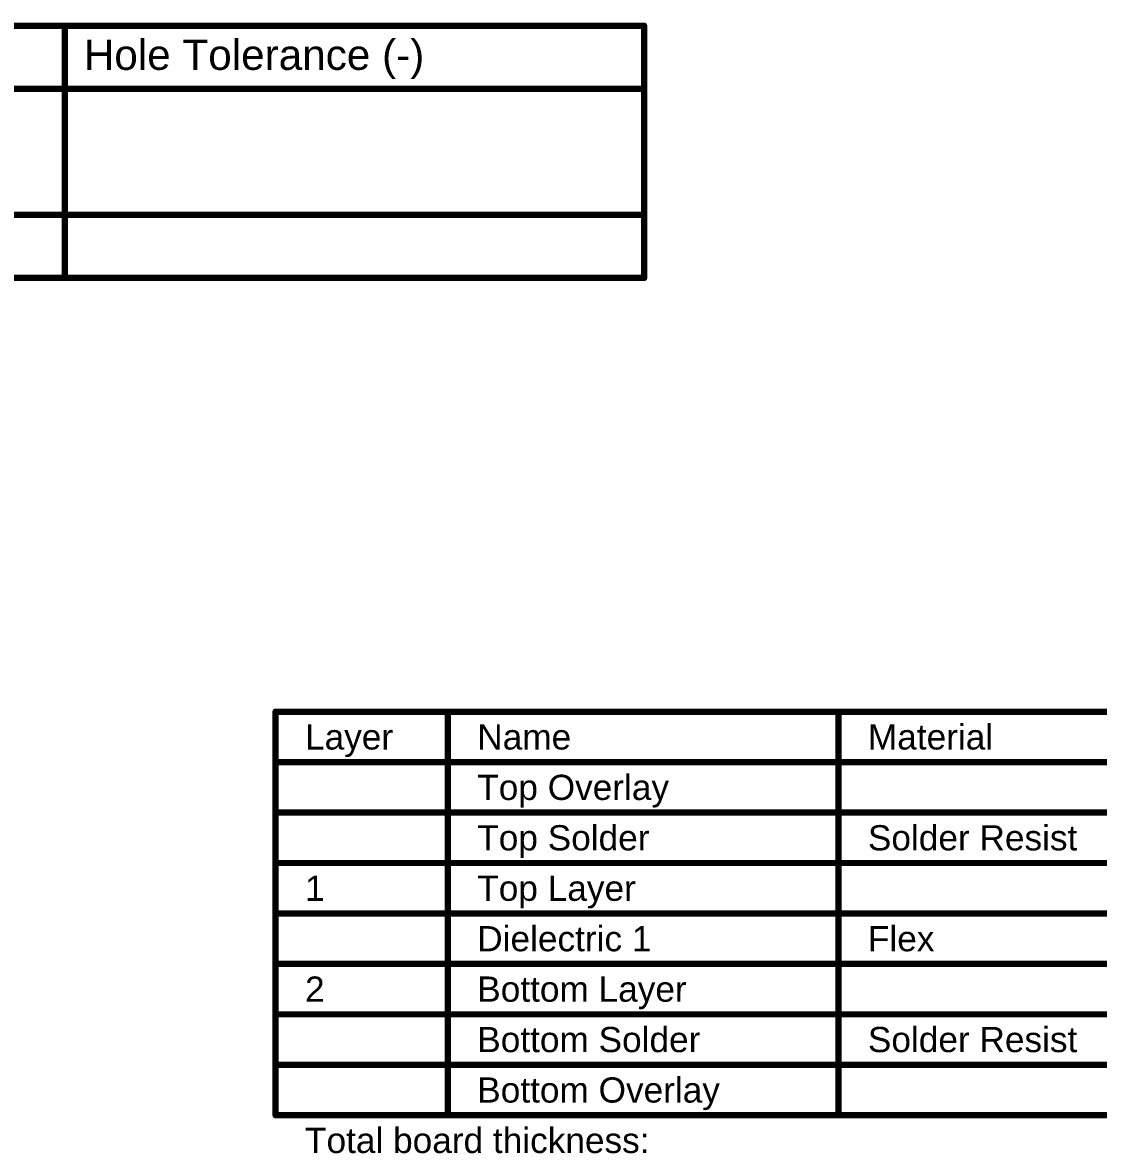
# Model space of a CAD drawing. Header units: inches. Extents: x -17 to 443, y -40 to 218.
# Drawn here: x 231.3 to 296.4, y 150.1 to 218.5 of the extents above; entities that cross this region are included whole.
import ezdxf

# ---------------------------------------------------------------- set-up
doc = ezdxf.new("R2010")
doc.units = ezdxf.units.IN
doc.layers.add('Drill Drawing', color=1, linetype='Continuous')
doc.layers.add('Fabrication', color=76, linetype='Continuous')
doc.styles.add('Arial', font='', dxfattribs={"height": 0.2})
doc.styles.get('Arial').set_extended_font_data('Arial')

msp = doc.modelspace()

# ---------------------------------------------------------------- linework, layer by layer
at = {"layer": 'Drill Drawing'}
for points in [[(-1.124, 218.263, 0.381, 0.381, 0), (268.905, 218.263, 0.381, 0.381, 0)], [(233.888, 203.023, 0.381, 0.381, 0), (233.888, 218.263, 0.381, 0.381, 0)], [(268.905, 203.023, 0.381, 0.381, 0), (268.905, 218.263, 0.381, 0.381, 0)], [(-1.124, 214.453, 0.381, 0.381, 0), (268.905, 214.453, 0.381, 0.381, 0)], [(-1.124, 206.833, 0.381, 0.381, 0), (268.905, 206.833, 0.381, 0.381, 0)], [(-1.124, 203.023, 0.381, 0.381, 0), (268.905, 203.023, 0.381, 0.381, 0)]]:
    msp.add_lwpolyline(points, format="xyseb", dxfattribs=at)
for points in [[(233.793, 218.263, 0.191, 0.191, 1), (233.983, 218.263, 0.191, 0.191, 1)], [(268.809, 218.263, 0.191, 0.191, 1), (269, 218.263, 0.191, 0.191, 1)], [(268.809, 218.263, 0.191, 0.191, 1), (269, 218.263, 0.191, 0.191, 1)], [(268.809, 214.453, 0.191, 0.191, 1), (269, 214.453, 0.191, 0.191, 1)], [(268.809, 206.833, 0.191, 0.191, 1), (269, 206.833, 0.191, 0.191, 1)], [(233.793, 203.023, 0.191, 0.191, 1), (233.983, 203.023, 0.191, 0.191, 1)], [(268.809, 203.023, 0.191, 0.191, 1), (269, 203.023, 0.191, 0.191, 1)], [(268.809, 203.023, 0.191, 0.191, 1), (269, 203.023, 0.191, 0.191, 1)]]:
    msp.add_lwpolyline(points, format="xyseb", close=True, dxfattribs=at)
at = {"layer": 'Fabrication'}
for points in [[(246.628, 176.812, 0.381, 0.381, 0), (360.136, 176.812, 0.381, 0.381, 0)], [(246.628, 152.428, 0.381, 0.381, 0), (246.628, 176.812, 0.381, 0.381, 0)], [(257.039, 152.428, 0.381, 0.381, 0), (257.039, 176.812, 0.381, 0.381, 0)], [(280.655, 152.428, 0.381, 0.381, 0), (280.655, 176.812, 0.381, 0.381, 0)], [(246.628, 173.764, 0.381, 0.381, 0), (360.136, 173.764, 0.381, 0.381, 0)], [(246.628, 170.716, 0.381, 0.381, 0), (257.039, 170.716, 0.381, 0.381, 0)], [(257.039, 170.716, 0.381, 0.381, 0), (280.655, 170.716, 0.381, 0.381, 0)], [(280.655, 170.716, 0.381, 0.381, 0), (302.493, 170.716, 0.381, 0.381, 0)], [(246.628, 167.668, 0.381, 0.381, 0), (257.039, 167.668, 0.381, 0.381, 0)], [(257.039, 167.668, 0.381, 0.381, 0), (280.655, 167.668, 0.381, 0.381, 0)], [(280.655, 167.668, 0.381, 0.381, 0), (302.493, 167.668, 0.381, 0.381, 0)], [(246.628, 164.62, 0.381, 0.381, 0), (257.039, 164.62, 0.381, 0.381, 0)], [(257.039, 164.62, 0.381, 0.381, 0), (280.655, 164.62, 0.381, 0.381, 0)], [(280.655, 164.62, 0.381, 0.381, 0), (302.493, 164.62, 0.381, 0.381, 0)], [(246.628, 161.572, 0.381, 0.381, 0), (257.039, 161.572, 0.381, 0.381, 0)], [(257.039, 161.572, 0.381, 0.381, 0), (280.655, 161.572, 0.381, 0.381, 0)], [(280.655, 161.572, 0.381, 0.381, 0), (302.493, 161.572, 0.381, 0.381, 0)], [(246.628, 158.524, 0.381, 0.381, 0), (257.039, 158.524, 0.381, 0.381, 0)], [(257.039, 158.524, 0.381, 0.381, 0), (280.655, 158.524, 0.381, 0.381, 0)], [(280.655, 158.524, 0.381, 0.381, 0), (302.493, 158.524, 0.381, 0.381, 0)], [(246.628, 155.476, 0.381, 0.381, 0), (257.039, 155.476, 0.381, 0.381, 0)], [(257.039, 155.476, 0.381, 0.381, 0), (280.655, 155.476, 0.381, 0.381, 0)], [(280.655, 155.476, 0.381, 0.381, 0), (302.493, 155.476, 0.381, 0.381, 0)], [(246.628, 152.428, 0.381, 0.381, 0), (257.039, 152.428, 0.381, 0.381, 0)], [(257.039, 152.428, 0.381, 0.381, 0), (280.655, 152.428, 0.381, 0.381, 0)], [(280.655, 152.428, 0.381, 0.381, 0), (302.493, 152.428, 0.381, 0.381, 0)]]:
    msp.add_lwpolyline(points, format="xyseb", dxfattribs=at)
for points in [[(246.532, 176.812, 0.191, 0.191, 1), (246.723, 176.812, 0.191, 0.191, 1)], [(246.532, 176.812, 0.191, 0.191, 1), (246.723, 176.812, 0.191, 0.191, 1)], [(256.944, 176.812, 0.191, 0.191, 1), (257.135, 176.812, 0.191, 0.191, 1)], [(280.56, 176.812, 0.191, 0.191, 1), (280.75, 176.812, 0.191, 0.191, 1)], [(246.532, 173.764, 0.191, 0.191, 1), (246.723, 173.764, 0.191, 0.191, 1)], [(246.532, 170.716, 0.191, 0.191, 1), (246.723, 170.716, 0.191, 0.191, 1)], [(256.944, 170.716, 0.191, 0.191, 1), (257.135, 170.716, 0.191, 0.191, 1)], [(256.944, 170.716, 0.191, 0.191, 1), (257.135, 170.716, 0.191, 0.191, 1)], [(280.56, 170.716, 0.191, 0.191, 1), (280.75, 170.716, 0.191, 0.191, 1)], [(280.56, 170.716, 0.191, 0.191, 1), (280.75, 170.716, 0.191, 0.191, 1)], [(246.532, 167.668, 0.191, 0.191, 1), (246.723, 167.668, 0.191, 0.191, 1)], [(256.944, 167.668, 0.191, 0.191, 1), (257.135, 167.668, 0.191, 0.191, 1)], [(256.944, 167.668, 0.191, 0.191, 1), (257.135, 167.668, 0.191, 0.191, 1)], [(280.56, 167.668, 0.191, 0.191, 1), (280.75, 167.668, 0.191, 0.191, 1)], [(280.56, 167.668, 0.191, 0.191, 1), (280.75, 167.668, 0.191, 0.191, 1)], [(246.532, 164.62, 0.191, 0.191, 1), (246.723, 164.62, 0.191, 0.191, 1)], [(256.944, 164.62, 0.191, 0.191, 1), (257.135, 164.62, 0.191, 0.191, 1)], [(256.944, 164.62, 0.191, 0.191, 1), (257.135, 164.62, 0.191, 0.191, 1)], [(280.56, 164.62, 0.191, 0.191, 1), (280.75, 164.62, 0.191, 0.191, 1)], [(280.56, 164.62, 0.191, 0.191, 1), (280.75, 164.62, 0.191, 0.191, 1)], [(246.532, 161.572, 0.191, 0.191, 1), (246.723, 161.572, 0.191, 0.191, 1)], [(256.944, 161.572, 0.191, 0.191, 1), (257.135, 161.572, 0.191, 0.191, 1)], [(256.944, 161.572, 0.191, 0.191, 1), (257.135, 161.572, 0.191, 0.191, 1)], [(280.56, 161.572, 0.191, 0.191, 1), (280.75, 161.572, 0.191, 0.191, 1)], [(280.56, 161.572, 0.191, 0.191, 1), (280.75, 161.572, 0.191, 0.191, 1)], [(246.532, 158.524, 0.191, 0.191, 1), (246.723, 158.524, 0.191, 0.191, 1)], [(256.944, 158.524, 0.191, 0.191, 1), (257.135, 158.524, 0.191, 0.191, 1)], [(256.944, 158.524, 0.191, 0.191, 1), (257.135, 158.524, 0.191, 0.191, 1)], [(280.56, 158.524, 0.191, 0.191, 1), (280.75, 158.524, 0.191, 0.191, 1)], [(280.56, 158.524, 0.191, 0.191, 1), (280.75, 158.524, 0.191, 0.191, 1)], [(246.532, 155.476, 0.191, 0.191, 1), (246.723, 155.476, 0.191, 0.191, 1)], [(256.944, 155.476, 0.191, 0.191, 1), (257.135, 155.476, 0.191, 0.191, 1)], [(256.944, 155.476, 0.191, 0.191, 1), (257.135, 155.476, 0.191, 0.191, 1)], [(280.56, 155.476, 0.191, 0.191, 1), (280.75, 155.476, 0.191, 0.191, 1)], [(280.56, 155.476, 0.191, 0.191, 1), (280.75, 155.476, 0.191, 0.191, 1)], [(246.532, 152.428, 0.191, 0.191, 1), (246.723, 152.428, 0.191, 0.191, 1)], [(246.532, 152.428, 0.191, 0.191, 1), (246.723, 152.428, 0.191, 0.191, 1)], [(256.944, 152.428, 0.191, 0.191, 1), (257.135, 152.428, 0.191, 0.191, 1)], [(256.944, 152.428, 0.191, 0.191, 1), (257.135, 152.428, 0.191, 0.191, 1)], [(256.944, 152.428, 0.191, 0.191, 1), (257.135, 152.428, 0.191, 0.191, 1)], [(280.56, 152.428, 0.191, 0.191, 1), (280.75, 152.428, 0.191, 0.191, 1)], [(280.56, 152.428, 0.191, 0.191, 1), (280.75, 152.428, 0.191, 0.191, 1)], [(280.56, 152.428, 0.191, 0.191, 1), (280.75, 152.428, 0.191, 0.191, 1)]]:
    msp.add_lwpolyline(points, format="xyseb", close=True, dxfattribs=at)

# ---------------------------------------------------------------- texts
at = {"layer": 'Drill Drawing', "style": 'Arial'}
msp.add_text('Hole Tolerance (-)', height=1.8288, dxfattribs=at).set_placement((235.031, 215.596))
at = {"layer": 'Fabrication', "style": 'Arial'}
for s, p in [('Layer', (248.406, 174.526)), ('Name', (258.817, 174.526)), ('Material', (282.433, 174.526)), ('Top Overlay', (258.817, 171.478)), ('Top Solder', (258.817, 168.43)), ('Solder Resist', (282.433, 168.43)), ('1', (248.406, 165.382)), ('Top Layer', (258.817, 165.382)), ('Dielectric 1', (258.817, 162.334)), ('Flex', (282.433, 162.334)), ('2', (248.406, 159.286)), ('Bottom Layer', (258.817, 159.286)), ('Bottom Solder', (258.817, 156.238)), ('Solder Resist', (282.433, 156.238)), ('Bottom Overlay', (258.817, 153.19)), ('Total board thickness:', (248.406, 150.142))]:
    msp.add_text(s, height=1.524, dxfattribs=at).set_placement(p)

doc.saveas('drawing.dxf')
